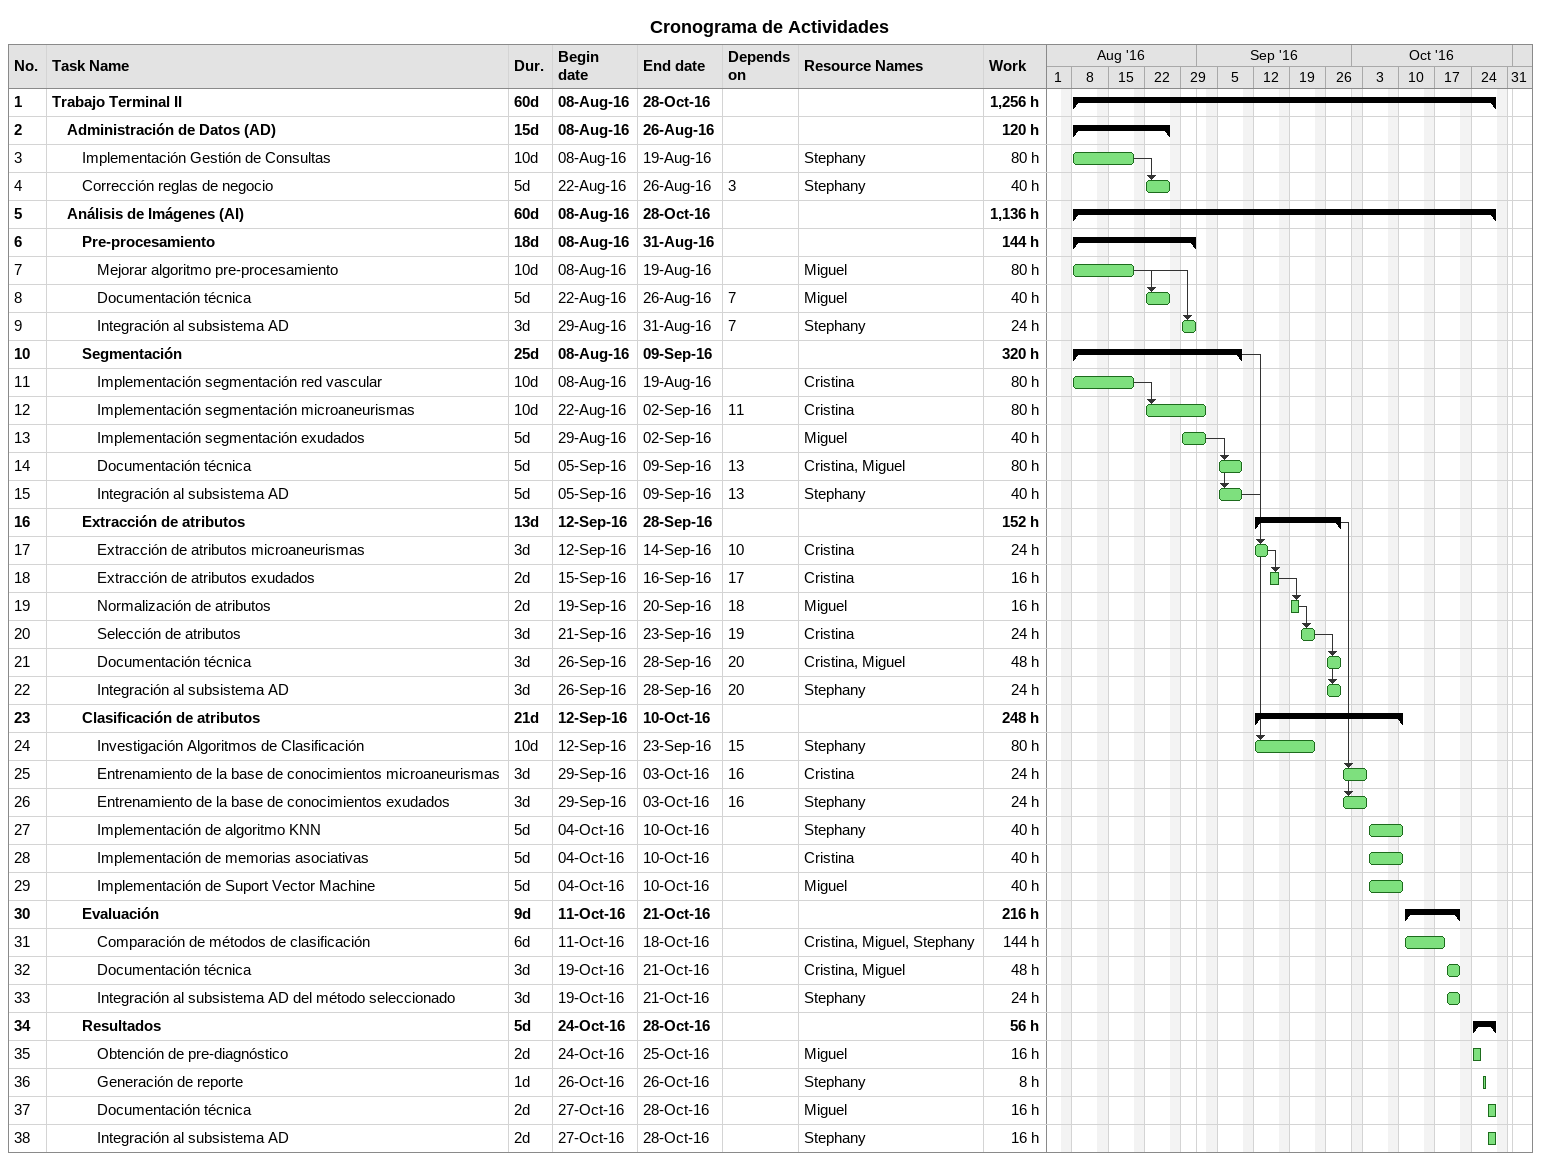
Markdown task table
Cronograma de Actividades

| ID | Level | Task | Duration | Start | Finish | Predecessors | Resources | Work (h) |
|---|---|---|---|---|---|---|---|---|
| 1 | 1 | **Trabajo Terminal II** | 60d | 2016-08-08 | 2016-10-28 |  |  | 1256 |
| 2 | 2 | **Administración de Datos (AD)** | 15d | 2016-08-08 | 2016-08-26 |  |  | 120 |
| 3 | 3 | Implementación Gestión de Consultas | 10d | 2016-08-08 | 2016-08-19 |  | Stephany | 80 |
| 4 | 3 | Corrección reglas de negocio | 5d | 2016-08-22 | 2016-08-26 | 3 | Stephany | 40 |
| 5 | 2 | **Análisis de Imágenes (AI)** | 60d | 2016-08-08 | 2016-10-28 |  |  | 1136 |
| 6 | 3 | **Pre-procesamiento** | 18d | 2016-08-08 | 2016-08-31 |  |  | 144 |
| 7 | 4 | Mejorar algoritmo pre-procesamiento | 10d | 2016-08-08 | 2016-08-19 |  | Miguel | 80 |
| 8 | 4 | Documentación técnica | 5d | 2016-08-22 | 2016-08-26 | 7 | Miguel | 40 |
| 9 | 4 | Integración al subsistema AD | 3d | 2016-08-29 | 2016-08-31 | 7 | Stephany | 24 |
| 10 | 3 | **Segmentación** | 25d | 2016-08-08 | 2016-09-09 |  |  | 320 |
| 11 | 4 | Implementación segmentación red vascular | 10d | 2016-08-08 | 2016-08-19 |  | Cristina | 80 |
| 12 | 4 | Implementación segmentación microaneurismas | 10d | 2016-08-22 | 2016-09-02 | 11 | Cristina | 80 |
| 13 | 4 | Implementación segmentación exudados | 5d | 2016-08-29 | 2016-09-02 |  | Miguel | 40 |
| 14 | 4 | Documentación técnica | 5d | 2016-09-05 | 2016-09-09 | 13 | Cristina, Miguel | 80 |
| 15 | 4 | Integración al subsistema AD | 5d | 2016-09-05 | 2016-09-09 | 13 | Stephany | 40 |
| 16 | 3 | **Extracción de atributos** | 13d | 2016-09-12 | 2016-09-28 |  |  | 152 |
| 17 | 4 | Extracción de atributos microaneurismas | 3d | 2016-09-12 | 2016-09-14 | 10 | Cristina | 24 |
| 18 | 4 | Extracción de atributos exudados | 2d | 2016-09-15 | 2016-09-16 | 17 | Cristina | 16 |
| 19 | 4 | Normalización de atributos | 2d | 2016-09-19 | 2016-09-20 | 18 | Miguel | 16 |
| 20 | 4 | Selección de atributos | 3d | 2016-09-21 | 2016-09-23 | 19 | Cristina | 24 |
| 21 | 4 | Documentación técnica | 3d | 2016-09-26 | 2016-09-28 | 20 | Cristina, Miguel | 48 |
| 22 | 4 | Integración al subsistema AD | 3d | 2016-09-26 | 2016-09-28 | 20 | Stephany | 24 |
| 23 | 3 | **Clasificación de atributos** | 21d | 2016-09-12 | 2016-10-10 |  |  | 248 |
| 24 | 4 | Investigación Algoritmos de Clasificación | 10d | 2016-09-12 | 2016-09-23 | 15 | Stephany | 80 |
| 25 | 4 | Entrenamiento de la base de conocimientos microaneurismas | 3d | 2016-09-29 | 2016-10-03 | 16 | Cristina | 24 |
| 26 | 4 | Entrenamiento de la base de conocimientos exudados | 3d | 2016-09-29 | 2016-10-03 | 16 | Stephany | 24 |
| 27 | 4 | Implementación de algoritmo KNN | 5d | 2016-10-04 | 2016-10-10 |  | Stephany | 40 |
| 28 | 4 | Implementación de memorias asociativas | 5d | 2016-10-04 | 2016-10-10 |  | Cristina | 40 |
| 29 | 4 | Implementación de Suport Vector Machine | 5d | 2016-10-04 | 2016-10-10 |  | Miguel | 40 |
| 30 | 3 | **Evaluación** | 9d | 2016-10-11 | 2016-10-21 |  |  | 216 |
| 31 | 4 | Comparación de métodos de clasificación | 6d | 2016-10-11 | 2016-10-18 |  | Cristina, Miguel, Stephany | 144 |
| 32 | 4 | Documentación técnica | 3d | 2016-10-19 | 2016-10-21 |  | Cristina, Miguel | 48 |
| 33 | 4 | Integración al subsistema AD del método seleccionado | 3d | 2016-10-19 | 2016-10-21 |  | Stephany | 24 |
| 34 | 3 | **Resultados** | 5d | 2016-10-24 | 2016-10-28 |  |  | 56 |
| 35 | 4 | Obtención de pre-diagnóstico | 2d | 2016-10-24 | 2016-10-25 |  | Miguel | 16 |
| 36 | 4 | Generación de reporte | 1d | 2016-10-26 | 2016-10-26 |  | Stephany | 8 |
| 37 | 4 | Documentación técnica | 2d | 2016-10-27 | 2016-10-28 |  | Miguel | 16 |
| 38 | 4 | Integración al subsistema AD | 2d | 2016-10-27 | 2016-10-28 |  | Stephany | 16 |
